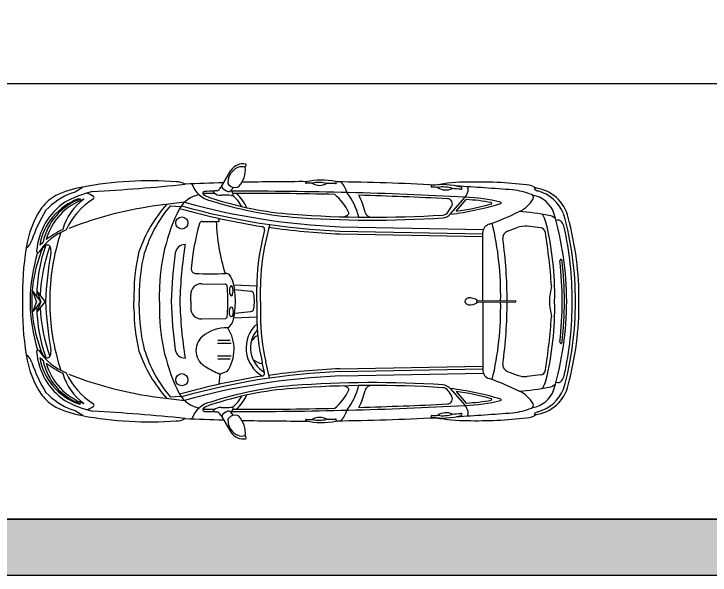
# Model space of a CAD drawing. Header units: millimetres. Extents: x 2646 to 50990, y 12226 to 40347.
# Drawn here: x 11362 to 16179, y 12226 to 16108 of the extents above; entities that cross this region are included whole.
import ezdxf

# ---------------------------------------------------------------- set-up
doc = ezdxf.new("R2010")
doc.units = ezdxf.units.MM
doc.layers.add('www.cad-blocks.net', color=7, linetype='Continuous')

# ---------------------------------------------------------------- blocks, each defined once
blk = doc.blocks.new('A$C2B1738E4')
for p, q in [((1.3752, 1.7441), (1.4407, 1.8548)), ((1.4589, 1.7386), (1.441, 1.7168)), ((0.3886, 1.659), (0.4009, 1.6583)), ((2.9607, 1.5544), (3.0621, 1.6708)), ((2.9998, 1.5734), (3.0696, 1.6535)), ((1.021, 1.6102), (1.0959, 1.6067)), ((2.9449, 1.5699), (2.9683, 1.606)), ((1.3603, 1.5062), (1.3588, 1.5242)), ((1.708, 1.4786), (1.6826, 1.3685)), ((2.1966, 1.4663), (3.1889, 1.4476)), ((3.3555, 1.4354), (3.4233, 1.4605)), ((3.5828, 1.459), (3.4918, 1.469)), ((1.6741, 1.4428), (1.6582, 1.3741)), ((2.1955, 1.4163), (3.1845, 1.3977)), ((2.1961, 1.4363), (3.1849, 1.4177)), ((3.1849, 0.955), (3.1849, 1.4259)), ((1.2395, 1.0714), (1.4016, 1.069)), ((1.4617, 1.0641), (1.6212, 1.0565)), ((0.1249, 0.95), (0.0716, 1.0196)), ((0.0949, 0.95), (0.0716, 1.0196)), ((0.155, 0.95), (0.1016, 1.0196)), ((0.1249, 0.95), (0.1016, 1.0196)), ((0.9477, 0.95), (0.9477, 1.0156)), ((1.4665, 1.0328), (1.5781, 1.0213)), ((1.6211, 0.95), (1.6211, 1.0484)), ((1.6461, 0.95), (1.6461, 1.0484)), ((0.7701, 0.9987), (0.7701, 0.95)), ((0.8055, 0.9872), (0.8055, 0.95)), ((1.1634, 0.95), (1.1634, 0.9965)), ((0.1249, 0.95), (0.0716, 0.8804)), ((0.0949, 0.95), (0.0716, 0.8804)), ((0.155, 0.95), (0.1016, 0.8804)), ((0.1249, 0.95), (0.1016, 0.8804)), ((0.7701, 0.9013), (0.7701, 0.95)), ((0.8055, 0.9128), (0.8055, 0.95)), ((0.9477, 0.95), (0.9477, 0.8844)), ((1.1634, 0.95), (1.1634, 0.9035)), ((1.6211, 0.95), (1.6211, 0.8516)), ((1.6461, 0.95), (1.6461, 0.8516)), ((3.1468, 0.9554), (3.41, 0.953)), ((3.1468, 0.9446), (3.41, 0.947)), ((3.1849, 0.9449), (3.1849, 0.4741)), ((1.4665, 0.8672), (1.5781, 0.8787)), ((1.2395, 0.8286), (1.4016, 0.831)), ((1.4617, 0.8359), (1.6212, 0.8435)), ((1.3504, 0.6818), (1.4354, 0.6818)), ((1.3479, 0.6598), (1.4429, 0.6598)), ((1.3479, 0.5738), (1.4429, 0.5738)), ((1.3504, 0.5518), (1.4354, 0.5518)), ((1.708, 0.4213), (1.6826, 0.5315)), ((1.6741, 0.4572), (1.6582, 0.5259)), ((2.1955, 0.4837), (3.1845, 0.5023)), ((2.1961, 0.4637), (3.1849, 0.4823)), ((1.3649, 0.4464), (1.3588, 0.3758)), ((1.4152, 0.4645), (1.3649, 0.4464)), ((2.1966, 0.4337), (3.1889, 0.4524)), ((3.3555, 0.4646), (3.4233, 0.4395)), ((3.5828, 0.441), (3.4918, 0.431)), ((2.9607, 0.3456), (3.0621, 0.2292)), ((1.021, 0.2898), (1.0959, 0.2933)), ((2.9449, 0.3301), (2.9683, 0.294)), ((2.9998, 0.3266), (3.0696, 0.2465)), ((0.3886, 0.241), (0.4009, 0.2417)), ((1.3752, 0.1559), (1.4407, 0.0452)), ((1.4589, 0.1614), (1.441, 0.1832))]:
    blk.add_line(p, q)
for centre in [(1.1021, 1.4921), (1.1021, 0.4079)]:
    blk.add_circle(centre, 0.042)
for centre, radius, start, end in [((1.5464, 1.7751), 0.1324, 115.7366, 142.9787), ((1.5174, 1.7983), 0.0834, 74.2749, 110.4928), ((1.5238, 1.8221), 0.0802, 75.9944, 115.8178), ((1.4975, 1.9069), 0.0511, 326.3065, 345.2361), ((1.542, 1.8951), 0.005, 345.2361, 75.9944), ((1.5378, 1.7696), 0.1177, 114.9017, 178.7098), ((1.383, 1.8572), 0.1584, 315.1058, 7.7388), ((0.8815, -0.7709), 2.5548, 85.9163, 100.5502), ((2.0673, 1.3309), 0.458, 77.4679, 103.4264), ((0.5639, 0.9554), 0.7996, 100.8294, 114.761), ((0.2753, 1.8979), 0.2094, 287.7133, 311.3633), ((-0.0763, 13.0836), 11.3867, 272.81583, 276.05051), ((1.0641, 1.6643), 0.1131, 58.064, 90.325), ((1.9324, -16.8508), 18.6287, 91.6668, 92.4874), ((1.3435, 1.8252), 0.1838, 200.0246, 256.7478), ((1.4909, 1.6361), 0.1583, 136.9539, 146.4629), ((1.4437, 1.7882), 0.0815, 212.7769, 252.7884), ((1.44, 1.7718), 0.02, 178.7098, 218.461), ((1.4694, 1.7951), 0.0574, 218.461, 288.2306), ((1.4811, 1.7595), 0.02, 288.2306, 315.1058), ((1.9324, -16.8508), 18.6287, 89.89266, 91.27658), ((1.9621, 1.7715), 0.005, 103.4264, 270.2112), ((1.9865, -4.8499), 6.6164, 89.84025, 90.21117), ((2.0532, 1.5772), 0.1954, 74.5236, 104.2879), ((2.056, 1.8524), 0.0999, 239.2572, 299.5543), ((1.9865, -4.8499), 6.6164, 88.45454, 88.97124), ((2.1651, 1.7711), 0.007, 268.4545, 77.4679), ((1.9324, -16.8508), 18.6287, 87.14394, 89.26971), ((2.1008, 1.6687), 0.1466, 13.4237, 47.0205), ((2.8314, 1.7457), 0.005, 99.6922, 266.4769), ((2.9076, 1.2992), 0.458, 73.7336, 99.6922), ((2.4245, -4.8632), 6.6164, 86.106, 86.47692), ((3.0784, 0.5679), 1.2067, 90.0935, 100.3978), ((2.9096, 1.5459), 0.1954, 70.7894, 100.5536), ((2.9304, 1.8203), 0.0999, 235.5229, 295.82), ((1.9324, -16.8508), 18.6287, 85.51048, 86.70458), ((3.034, 1.7321), 0.007, 264.7203, 73.7336), ((3.1484, -1.132), 2.9075, 83.2907, 91.4187), ((3.05, 1.7232), 0.0339, 341.7318, 34.9198), ((3.4758, 1.6117), 0.1444, 56.2719, 85.1187), ((0.5034, 1.2578), 0.4703, 110.4533, 136.6015), ((0.7203, 0.8185), 0.9232, 104.8943, 117.565), ((0.397, 1.5452), 0.1605, 54.6203, 73.3802), ((1.2618, 1.4887), 0.2036, 101.5761, 149.4197), ((1.2594, 1.6989), 0.012, 90.4841, 236.3454), ((1.3435, 1.8252), 0.1638, 236.3454, 252.5029), ((1.2589, 1.6909), 0.005, 90.4853, 237.7905), ((1.5079, -27.7125), 29.4094, 90.34567, 90.48527), ((1.5079, -27.7125), 29.4244, 90.35553, 90.48413), ((1.3263, 1.7064), 0.005, 111.5251, 225.4254), ((1.3672, 1.7478), 0.0632, 225.4254, 277.3214), ((1.3431, 1.6638), 0.0508, 90.698, 111.5251), ((1.3423, 1.7346), 0.02, 270.698, 326.4629), ((1.4255, 1.7295), 0.02, 252.7884, 320.6627), ((1.4172, 1.6843), 0.0403, 15.3456, 53.8419), ((1.4464, 1.6923), 0.01, 266.4887, 15.3456), ((1.5079, -27.7125), 29.4244, 86.97218, 90.11938), ((1.5079, -27.7125), 29.4094, 88.72931, 90.10212), ((1.2866, 1.4767), 0.2913, 24.5525, 49.1099), ((1.9273, 1.412), 0.3623, 24.5881, 50.0262), ((1.8936, 1.4263), 0.4458, 13.6657, 38.3145), ((2.4245, -4.8632), 6.6164, 84.72029, 85.23699), ((2.9667, 1.7425), 0.1193, 323.1012, 345.4848), ((3.3395, 1.2332), 0.4902, 68.106, 84.025), ((3.5149, 1.6695), 0.02, 331.9101, 68.106), ((3.547, 1.7278), 0.005, 84.1183, 238.2725), ((3.592, 1.8007), 0.0907, 238.2725, 253.6429), ((3.5208, 1.4743), 0.2598, 12.1559, 84.1183), ((3.4944, 1.4544), 0.2691, 22.3048, 74.4589), ((0.5243, 1.2709), 0.4112, 109.2757, 170.5954), ((0.3723, 1.4211), 0.2972, 118.8225, 143.4182), ((0.5375, 1.2777), 0.4043, 109.7474, 168.4465), ((0.5625, 1.2664), 0.4141, 109.497, 164.5583), ((0.6414, 1.3497), 0.3761, 125.2539, 164.9605), ((0.7769, 1.2167), 0.5278, 122.9712, 154.5004), ((0.4842, 1.6679), 0.01, 302.9712, 54.6203), ((2.0306, 3.8274), 2.2805, 251.1637, 265.958), ((2.0945, 4.13), 2.6072, 252.291, 265.0219), ((1.3434, 0.0126), 1.6729, 86.4887, 88.9093), ((1.2866, 1.4767), 0.2643, 29.1246, 51.4934), ((1.871, 1.4494), 0.5127, 13.3551, 27.1643), ((1.5079, -27.7125), 29.4074, 87.20739, 88.40354), ((2.939, 1.625), 0.035, 327.0075, 87.2074), ((3.0163, 0.453), 1.2187, 76.1489, 87.8466), ((3.0163, 0.453), 1.2017, 79.1404, 87.4603), ((3.3572, 1.7536), 0.1987, 293.5601, 331.9101), ((3.4986, 1.4979), 0.1889, 19.3672, 81.0133), ((0.6564, 1.2351), 0.6365, 145.2174, 172.3774), ((0.5546, 1.2586), 0.4598, 124.6557, 174.9915), ((1.2632, -0.9334), 2.567, 99.8671, 111.589), ((1.7226, 0.9769), 0.9705, 138.4054, 160.9523), ((1.4961, -2.3385), 3.9912, 95.4057, 99.7047), ((1.7346, 1.0079), 0.9337, 139.8347, 162.9173), ((2.2149, 1.0156), 1.2672, 152.9265, 180), ((2.4912, 6.6298), 5.2296, 254.4195, 260.8306), ((2.396, 6.2265), 4.7944, 254.3038, 267.6105), ((2.4043, 6.3103), 4.8485, 254.6417, 267.554), ((2.7162, 3.568), 2.0297, 276.882, 286.9644), ((2.7162, 3.568), 2.0147, 278.092, 285.1628), ((3.2418, 1.6283), 0.005, 285.1628, 79.1404), ((3.3069, 1.6314), 0.005, 286.9644, 76.1489), ((0.9608, 1.0781), 0.9441, 147.8207, 161.8215), ((2.4266, 9.0701), 7.5381, 265.76426, 273.64732), ((2.2113, 1.5979), 0.0634, 276.391, 314.3715), ((2.2477, 1.5586), 0.01, 322.4529, 24.5881), ((2.4153, 1.5786), 0.0467, 193.3551, 269.9136), ((2.903, 1.5971), 0.05, 273.6473, 327.0075), ((2.9004, 1.6069), 0.08, 275.0579, 318.9316), ((2.6245, 3.2042), 1.8236, 289.378, 296.4454), ((3.303, -0.265), 1.8411, 79.3908, 85.8455), ((3.3327, 1.3998), 0.3053, 18.9172, 30.0111), ((3.613, 1.427), 0.1212, 52.0949, 76.1783), ((1.5376, 0.9391), 2.2276, 0.2796, 16.1988), ((1.6997, 0.9728), 2.1253, 359.3844, 15.9407), ((1.2428, 1.4829), 0.02, 89.9783, 164.5719), ((1.2677, 67.4361), 65.9332, 269.978328, 270.077881), ((2.7086, 1.5526), 1.3696, 182.0795, 197.421), ((1.3573, 1.5059), 0.003, 270.0779, 4.9314), ((2.4266, 9.0701), 7.5581, 265.76327, 273.64732), ((1.5744, 0.9967), 2.1077, 358.7315, 13.7827), ((3.7024, 1.4743), 0.0377, 39.751, 107.97), ((3.6527, 1.4403), 0.0979, 13.8929, 36.4562), ((1.7073, 0.9663), 2.1428, 359.5643, 15.2251), ((0.5331, 0.9039), 0.6002, 115.1315, 128.0258), ((2.9698, 1.0062), 1.8116, 164.5719, 174.6071), ((1.6546, 1.4473), 0.02, 347.0055, 80.8306), ((2.396, 6.2265), 4.8144, 261.7388, 267.6133), ((3.2449, 1.4259), 0.06, 104.7342, 180), ((1.1524, 0.9926), 2.1558, 358.9729, 13.373), ((3.4754, 1.3199), 0.15, 83.742, 110.3368), ((3.5785, 1.4192), 0.04, 8.8683, 83.742), ((1.5466, 0.9695), 2.2559, 359.5038, 12.6558), ((0.4477, 1.0741), 0.3981, 111.7119, 146.7395), ((1.6436, 0.96), 1.4556, 161.2491, 180.3942), ((3.3729, 1.3885), 0.05, 110.3368, 187.7806), ((-0.7599, 0.7423), 4.4308, 4.0656, 8.8683), ((-0.0346, 1.4031), 0.103, 305.7458, 342.7889), ((0.5331, 0.9039), 0.6002, 130.7339, 133.6682), ((3.0696, 1.0484), 1.4484, 167.0055, 180), ((3.0696, 1.0484), 1.4234, 167.0055, 180), ((0.1551, 0.9488), 3.1977, 0.0842, 7.7806), ((1.7762, 1.0128), 1.7773, 170.0606, 182.0237), ((1.0709, 0.9361), 1.0084, 158.1326, 179.2116), ((1.2113, 0.9687), 1.1144, 160.6158, 179.0936), ((1.3263, 0.9274), 1.2066, 160.4774, 176.8547), ((0.2015, 1.28), 0.0737, 132.9276, 154.496), ((0.1685, 1.3124), 0.0275, 34.4038, 128.4904), ((0.1134, 1.2985), 0.0831, 348.5228, 20.7563), ((1.122, 1.2761), 0.0664, 87.8264, 171.4052), ((4.4696, 0.8275), 3.3845, 171.2482, 177.9258), ((1.2451, 0.9417), 1.1934, 163.1064, 179.6005), ((0.1065, 1.2979), 0.01, 174.9915, 326.7395), ((2.8191, 0.8287), 2.663, 170.1997, 177.3882), ((2.0282, 0.9987), 1.258, 166.438, 180), ((2.0149, 0.9872), 1.2094, 165.8829, 180), ((4.4096, 0.8275), 3.3845, 172.214, 177.9258), ((3.7302, 1.2308), 0.0117, 120.0121, 187.552), ((0.6607, 0.9129), 3.0742, 0.6909, 5.9059), ((3.7256, 1.2347), 0.00632, 29.978, 102.2567), ((3.7057, 1.226), 0.0281, 6.5542, 24.9798), ((0.6757, 0.9129), 3.0742, 0.6909, 5.9059), ((1.1961, 1.1737), 0.03, 174.6071, 266.7727), ((1.3098, 3.1905), 2.05, 266.7727, 272.7006), ((1.4078, 1.1128), 0.03, 40.489, 92.7006), ((1.3272, 1.044), 0.136, 12.5906, 40.489), ((1.2384, 0.9965), 0.075, 89.1362, 180), ((1.4013, 1.054), 0.015, 3.8394, 89.1362), ((0.7063, 0.9317), 0.7669, 1.3675, 10.663), ((-1.0819, 0.8874), 2.5039, 1.4337, 3.8394), ((1.5755, 0.9964), 0.025, 8.9124, 84.1343), ((4.2548, 0.9205), 0.6104, 167.1304, 177.23), ((1.3263, 0.9274), 1.2066, 178.2655, 178.6258), ((1.2433, 0.9443), 0.3613, 0.8984, 8.9124), ((3.0907, 0.9414), 0.0324, 99.6361, 164.5356), ((3.0957, 0.8943), 0.0797, 50.0763, 97.5327), ((1.7762, 0.8872), 1.7773, 177.9763, 189.9394), ((1.2451, 0.9583), 1.1934, 180.3995, 196.8936), ((1.0709, 0.9639), 1.0084, 180.7884, 201.8674), ((1.3263, 0.9726), 1.2066, 181.3742, 181.7345), ((2.8191, 1.0713), 2.663, 182.6118, 189.8003), ((1.6436, 0.94), 1.4556, 179.6058, 198.7509), ((4.4096, 1.0725), 3.3845, 182.0742, 187.786), ((4.4696, 1.0725), 3.3845, 182.0742, 188.7518), ((-1.0819, 1.0126), 2.5039, 356.1606, 358.5663), ((0.7063, 0.9683), 0.7669, 349.337, 358.6325), ((1.2433, 0.9557), 0.3613, 351.0876, 359.1016), ((3.0907, 0.9586), 0.0324, 195.4644, 260.3639), ((3.0957, 1.0057), 0.0797, 262.4673, 309.9237), ((3.1468, 0.95), 0.0054, 88.9566, 271.0434), ((1.1524, 0.9074), 2.1558, 346.627, 1.0271), ((0.1551, 0.9512), 3.1977, 352.2194, 359.9158), ((3.41, 0.95), 0.003, 360, 89.4783), ((3.41, 0.95), 0.003, 270.5217, 0), ((1.5744, 0.9033), 2.1077, 346.2173, 1.2685), ((4.2548, 0.9795), 0.6104, 182.77, 192.8696), ((1.5376, 0.9609), 2.2276, 343.8012, 359.7204), ((0.6607, 0.9871), 3.0742, 354.0941, 359.3091), ((0.6757, 0.9871), 3.0742, 354.0941, 359.3091), ((1.6997, 0.9272), 2.1253, 344.0593, 0.6156), ((1.5466, 0.9305), 2.2559, 347.3442, 0.4962), ((1.7073, 0.9337), 2.1428, 344.7749, 0.4357), ((1.2113, 0.9313), 1.1144, 180.9064, 199.3842), ((1.3263, 0.9726), 1.2066, 183.1453, 199.5226), ((2.0282, 0.9013), 1.258, 180, 193.562), ((2.0149, 0.9128), 1.2094, 180, 194.1171), ((2.2149, 0.8844), 1.2672, 180, 207.0735), ((1.2384, 0.9035), 0.075, 180, 270.8638), ((1.5755, 0.9036), 0.025, 275.8657, 351.0876), ((1.4013, 0.846), 0.015, 270.8638, 356.1606), ((1.3735, 0.8412), 0.0877, 301.69, 350.3101), ((3.0696, 0.8516), 1.4484, 180, 192.9945), ((3.0696, 0.8516), 1.4234, 180, 192.9945), ((-0.7599, 1.1577), 4.4308, 351.1317, 355.9344), ((1.7692, 0.6276), 0.2228, 131.2747, 240.6449), ((1.4118, 0.5019), 0.2647, 88.3203, 129.7777), ((1.1939, 0.6187), 0.2698, 325.1183, 33.2224), ((1.7692, 0.6276), 0.1928, 138.7017, 240.1859), ((1.3264, 0.6101), 0.1269, 131.3957, 242.8668), ((1.6923, 0.5951), 0.1361, 118.3938, 143.8194), ((3.7302, 0.6692), 0.0117, 172.448, 239.9879), ((3.7256, 0.6653), 0.00632, 257.7433, 330.022), ((3.7057, 0.674), 0.0281, 335.0202, 353.4458), ((0.6564, 0.6649), 0.6365, 187.6226, 214.7826), ((-0.0346, 0.4969), 0.103, 17.2111, 54.2542), ((0.1065, 0.6021), 0.01, 33.2605, 185.0085), ((0.5546, 0.6414), 0.4598, 185.0085, 235.3443), ((0.4477, 0.8259), 0.3981, 213.2605, 248.2881), ((0.2015, 0.62), 0.0737, 205.504, 227.0724), ((0.1134, 0.6015), 0.0831, 339.2437, 11.4772), ((1.7226, 0.9231), 0.9705, 199.0477, 221.5946), ((1.7346, 0.8921), 0.9337, 197.0827, 220.1653), ((1.122, 0.6239), 0.0664, 188.5948, 272.1736), ((0.5331, 0.9961), 0.6002, 226.3318, 229.2661), ((0.5243, 0.6291), 0.4112, 189.4046, 250.7243), ((0.5375, 0.6223), 0.4043, 191.5535, 250.2526), ((0.1685, 0.5876), 0.0275, 231.5096, 325.5962), ((1.6786, 0.6519), 0.1341, 230.6285, 261.95), ((0.9608, 0.8219), 0.9441, 198.1785, 212.1793), ((0.5625, 0.6336), 0.4141, 195.4417, 250.503), ((0.5331, 0.9961), 0.6002, 231.9742, 244.8685), ((1.7409, 1.2774), 0.9121, 238.8071, 245.6536), ((2.396, -4.3265), 4.8144, 92.3867, 98.2612), ((3.3729, 0.5115), 0.05, 172.2194, 249.6632), ((0.6414, 0.5503), 0.3761, 195.0395, 234.7461), ((0.7769, 0.6833), 0.5278, 205.4996, 237.0288), ((1.2632, 2.8334), 2.567, 248.411, 260.1329), ((2.396, -4.3265), 4.7944, 92.3895, 105.6962), ((2.4043, -4.4103), 4.8485, 92.446, 105.3583), ((1.6546, 0.4527), 0.02, 279.1694, 12.9945), ((3.2449, 0.4741), 0.06, 180, 255.2658), ((3.4754, 0.5801), 0.15, 249.6632, 276.258), ((3.5785, 0.4808), 0.04, 276.258, 351.1317), ((3.6527, 0.4597), 0.0979, 323.5438, 346.1071), ((2.4912, -4.7298), 5.2296, 99.1694, 105.5805), ((2.4266, -7.1701), 7.5581, 86.35268, 94.23673), ((2.6245, -1.3042), 1.8236, 63.5546, 70.622), ((3.3327, 0.5002), 0.3053, 329.9889, 341.0828), ((3.7024, 0.4257), 0.0377, 252.03, 320.249), ((2.0306, -1.9274), 2.2805, 94.042, 108.8363), ((2.0945, -2.23), 2.6072, 94.9781, 107.709), ((2.4266, -7.1701), 7.5381, 86.35268, 94.23574), ((2.2113, 0.3021), 0.0634, 45.6285, 83.609), ((1.8936, 0.4737), 0.4458, 321.6855, 346.3343), ((2.2477, 0.3414), 0.01, 335.4119, 37.5471), ((2.4153, 0.3214), 0.0467, 90.0864, 166.6449), ((2.903, 0.3029), 0.05, 32.9925, 86.3527), ((2.9004, 0.2931), 0.08, 41.0684, 84.9421), ((2.7162, -1.668), 2.0297, 73.0356, 83.118), ((3.303, 2.165), 1.8411, 274.1545, 280.6092), ((3.4986, 0.4021), 0.1889, 278.9867, 340.6328), ((3.5208, 0.4257), 0.2598, 275.8817, 347.8441), ((3.4944, 0.4456), 0.2691, 285.5411, 337.6952), ((3.613, 0.473), 0.1212, 283.8217, 307.9051), ((0.3723, 0.4789), 0.2972, 216.5818, 241.1775), ((0.5034, 0.6422), 0.4703, 223.3985, 249.5467), ((1.4961, 4.2385), 3.9912, 260.2953, 264.5943), ((1.2618, 0.4113), 0.2036, 210.5803, 258.4239), ((1.2866, 0.4233), 0.2643, 308.5066, 330.8754), ((1.2866, 0.4233), 0.2913, 310.8901, 335.4475), ((1.9273, 0.488), 0.3623, 309.9738, 335.4119), ((1.871, 0.4506), 0.5127, 332.8357, 346.6449), ((2.939, 0.275), 0.035, 272.7926, 32.9925), ((2.7162, -1.668), 2.0147, 74.8372, 81.908), ((3.3572, 0.1464), 0.1987, 28.0899, 66.4399), ((0.7203, 1.0815), 0.9232, 242.435, 255.1057), ((1.3435, 0.0748), 0.1838, 103.2522, 159.9754), ((3.0163, 1.447), 1.2187, 272.1534, 283.8511), ((3.0163, 1.447), 1.2017, 272.5397, 280.8596), ((3.2418, 0.2717), 0.005, 280.8596, 74.8372), ((3.3069, 0.2686), 0.005, 283.8511, 73.0356), ((0.5639, 0.9446), 0.7996, 245.239, 259.1706), ((0.2753, 0.0021), 0.2094, 48.6367, 72.2867), ((0.397, 0.3548), 0.1605, 286.6198, 305.3797), ((0.4842, 0.2321), 0.01, 305.3797, 57.0288), ((1.2594, 0.2011), 0.012, 123.6546, 269.5159), ((1.3435, 0.0748), 0.1638, 107.4971, 123.6546), ((1.2589, 0.2091), 0.005, 122.2095, 269.5147), ((1.5079, 29.6125), 29.4094, 269.51473, 269.65433), ((1.3263, 0.1936), 0.005, 134.5746, 248.4749), ((1.3672, 0.1522), 0.0632, 82.6786, 134.5746), ((1.3434, 1.8874), 1.6729, 271.0907, 273.5113), ((1.4172, 0.2157), 0.0403, 306.1581, 344.6544), ((1.4464, 0.2077), 0.01, 344.6544, 93.5113), ((1.5079, 29.6125), 29.4244, 269.88062, 273.02782), ((1.5079, 29.6125), 29.4094, 269.89788, 271.27069), ((2.1008, 0.2313), 0.1466, 312.9795, 346.5763), ((1.5079, 29.6125), 29.4074, 271.59646, 272.79261), ((2.9667, 0.1575), 0.1193, 14.5152, 36.8988), ((3.3395, 0.6668), 0.4902, 275.975, 291.894), ((3.5149, 0.2305), 0.02, 291.894, 28.0899), ((0.8815, 2.6709), 2.5548, 259.4498, 274.0837), ((-0.0763, -11.1836), 11.3867, 83.94949, 87.18417), ((1.5079, 29.6125), 29.4244, 269.51587, 269.64447), ((1.3431, 0.2362), 0.0508, 248.4749, 269.302), ((1.3423, 0.1654), 0.02, 33.5371, 89.302), ((1.4909, 0.2639), 0.1583, 213.5371, 223.0461), ((1.4437, 0.1118), 0.0815, 107.2116, 147.2231), ((1.4255, 0.1705), 0.02, 39.3373, 107.2116), ((1.4694, 0.1049), 0.0574, 71.7694, 141.539), ((1.4811, 0.1405), 0.02, 44.8942, 71.7694), ((1.383, 0.0428), 0.1584, 352.2612, 44.8942), ((2.056, 0.0476), 0.0999, 60.4457, 120.7428), ((1.9324, 18.7508), 18.6287, 270.73029, 272.85606), ((2.8314, 0.1543), 0.005, 93.5231, 260.3078), ((2.9076, 0.6008), 0.458, 260.3078, 286.2664), ((2.4245, 6.7632), 6.6164, 273.52308, 273.894), ((3.0784, 1.3321), 1.2067, 259.6022, 269.9065), ((2.9304, 0.0797), 0.0999, 64.18, 124.4771), ((2.9096, 0.3541), 0.1954, 259.4464, 289.2106), ((2.4245, 6.7632), 6.6164, 274.76301, 275.27971), ((1.9324, 18.7508), 18.6287, 273.29542, 274.48952), ((3.034, 0.1679), 0.007, 286.2664, 95.2797), ((3.05, 0.1768), 0.0339, 325.0802, 18.2682), ((3.4758, 0.2883), 0.1444, 274.8813, 303.7281), ((3.547, 0.1722), 0.005, 121.7275, 275.8817), ((3.592, 0.0993), 0.0907, 106.3571, 121.7275), ((1.0641, 0.2357), 0.1131, 269.675, 301.936), ((1.9324, 18.7508), 18.6287, 267.5126, 268.3332), ((1.44, 0.1282), 0.02, 141.539, 181.2902), ((1.5378, 0.1304), 0.1177, 181.2902, 245.0983), ((1.9324, 18.7508), 18.6287, 268.72342, 270.10734), ((1.9621, 0.1285), 0.005, 89.7888, 256.5736), ((2.0673, 0.5691), 0.458, 256.5736, 282.5321), ((1.9865, 6.7499), 6.6164, 269.78883, 270.15975), ((2.0532, 0.3228), 0.1954, 255.7121, 285.4764), ((1.9865, 6.7499), 6.6164, 271.02876, 271.54546), ((2.1651, 0.1289), 0.007, 282.5321, 91.5455), ((3.1484, 3.032), 2.9075, 268.5813, 276.7093), ((1.5464, 0.1249), 0.1324, 217.0213, 244.2634), ((1.5174, 0.1017), 0.0834, 249.5072, 285.7251), ((1.5238, 0.0779), 0.0802, 244.1822, 284.0056), ((1.4975, -0.0069), 0.0511, 14.7639, 33.6935), ((1.542, 0.0049), 0.005, 284.0056, 14.7639)]:
    blk.add_arc(centre, radius, start, end)
at = {"extrusion": (0, 0, -1)}
blk.add_ellipse((1.4437, 1.0222), major_axis=(-0.0013, 0.0351), ratio=0.355056, dxfattribs=at)
blk.add_ellipse((1.4437, 0.8778), major_axis=(-0.0013, -0.0351), ratio=0.355056)
blk = doc.blocks.new('FORMAT')
at = {"layer": 'www.cad-blocks.net', "true_color": 0x546d8e}
h = blk.add_hatch(color=155, dxfattribs=at)
h.set_gradient(color1=(68, 68, 68), color2=(84, 109, 142), tint=1)
h.paths.add_polyline_path([(4883.2, 12613.8), (4883.2, 12226.1), (50990.4, 12226.1), (50990.4, 12613.8)])
at = {"layer": 'www.cad-blocks.net', "color": 155, "true_color": 0x546d8e}
for p, q in [((5773, 15625.5), (50990.4, 15625.5)), ((4883.2, 12613.8), (50990.4, 12613.8)), ((4883.2, 12613.8), (50990.4, 12613.8)), ((4883.2, 12613.8), (50990.4, 12613.8)), ((4883.2, 12226.1), (50990.4, 12226.1))]:
    blk.add_line(p, q, dxfattribs=at)
blk.add_lwpolyline([(50990.4, 12613.8), (5773, 12613.8), (5773, 39718.7), (50990.4, 39718.7)], close=True, dxfattribs=at)

msp = doc.modelspace()

# ---------------------------------------------------------------- block references
at = {"xscale": 1000, "yscale": 1000, "zscale": 1000}
msp.add_blockref('A$C2B1738E4', (11422.2, 13169.6), dxfattribs=at)
at = {"layer": 'www.cad-blocks.net'}
msp.add_blockref('FORMAT', (0, 0), dxfattribs=at)

doc.saveas('drawing.dxf')
